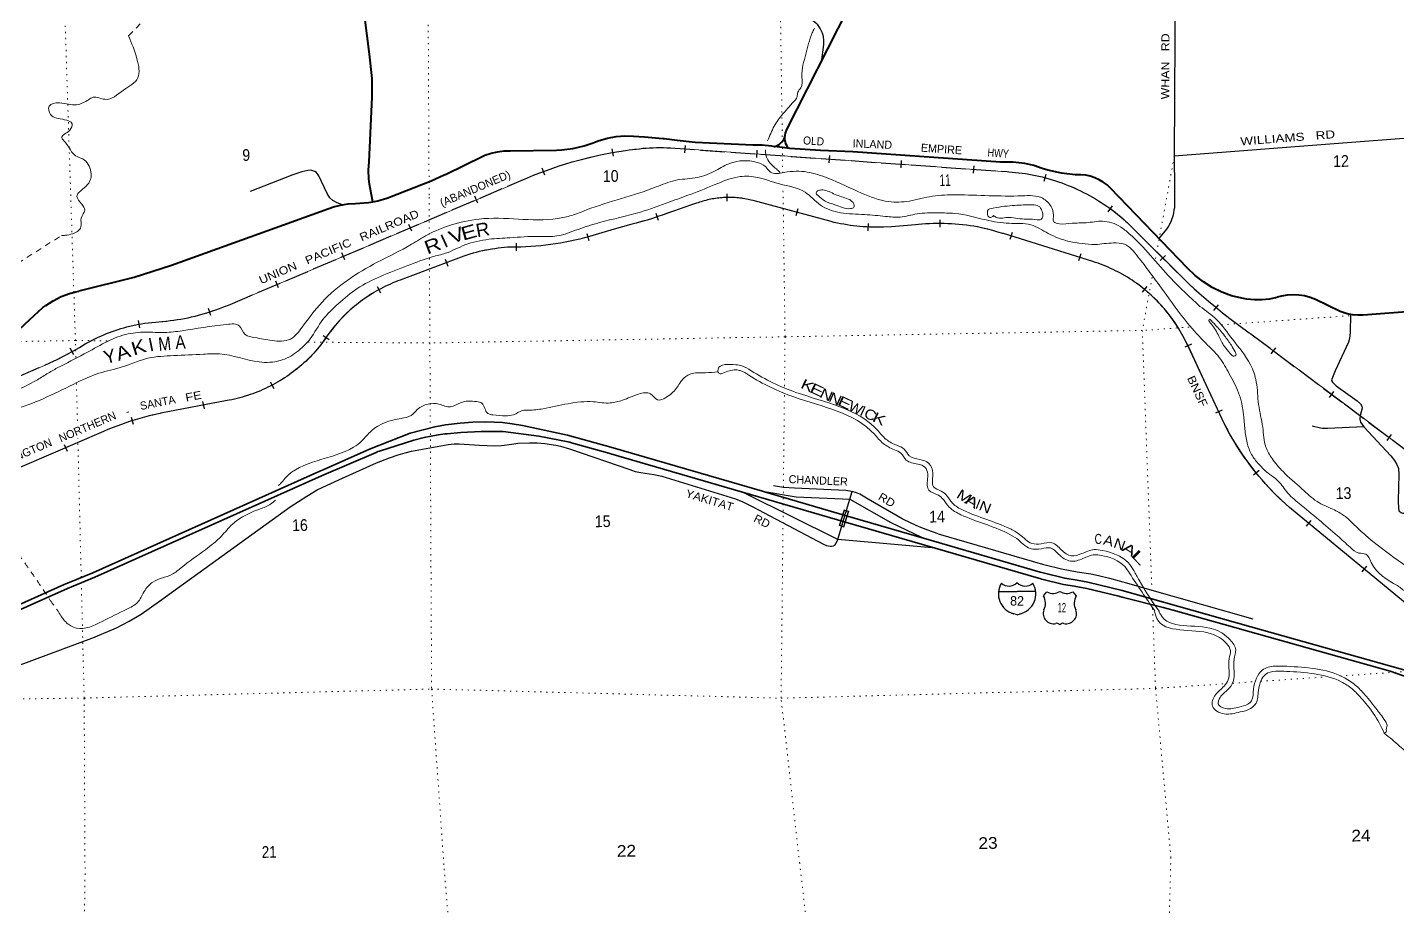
# Model space of a CAD drawing. Header units: feet. Extents: x 245918 to 509309, y -547785 to -360805.
# Drawn here: x 359651 to 380087, y -455477 to -442347 of the extents above; entities that cross this region are included whole.
import ezdxf
from ezdxf.enums import TextEntityAlignment as Align

# ---------------------------------------------------------------- set-up
doc = ezdxf.new("R2010")
doc.units = ezdxf.units.FT
doc.header["$LTSCALE"] = 60
for name, pattern in [('DOTTED', [1.5, 0.3, -1.2]), ('LONG_DASHED', [7.5, 6, -1.5]), ('SHORT_DASHED', [2.7, 1.5, -1.2])]:
    doc.linetypes.add(name, pattern=pattern)
for name, color, linetype, lineweight in [('15', 7, 'Continuous', 25), ('16', 7, 'Continuous', 25), ('18', 7, 'Continuous', 35), ('19', 7, 'Continuous', 25), ('26', 7, 'Continuous', 40), ('27', 7, 'Continuous', 13), ('29', 7, 'Continuous', 25), ('34', 7, 'Continuous', 25), ('39', 7, 'Continuous', 13), ('55', 7, 'Continuous', 13), ('63', 7, 'Continuous', 25), ('7', 7, 'DOTTED', 13)]:
    doc.layers.add(name, color=color, linetype=linetype, lineweight=lineweight)
doc.layers.add('30', color=7, linetype='Continuous')
doc.layers.add('41', color=7, linetype='Continuous')

msp = doc.modelspace()

# ---------------------------------------------------------------- linework, layer by layer
at = {"layer": '15'}
for p, q in [((374135.81, -450763.09), (374412.22, -450763.09)), ((374408.52, -450631.62), (374411.42, -450628.71)), ((374414.59, -450631.09), (374411.16, -450628.71)), ((374412.22, -451108.67), (374348.33, -451090.71)), ((374411.69, -451108.93), (374475.32, -451090.19))]:
    msp.add_line(p, q, dxfattribs=at)
msp.add_lwpolyline([(374687.58, -450763.09), (374411.69, -450763.09), (374412.22, -450763.09)], dxfattribs=at)
for centre, radius, start, end in [((374438.44, -450798.19), 306.13, 148.44438, 254.43381), ((374289.85, -450515.59), 165.66, 227.34157, 315.81179), ((374533.53, -450515.59), 165.66, 224.18856, 312.69402), ((374384.93, -450798.19), 306.13, 283.08086, 31.62486)]:
    msp.add_arc(centre, radius, start, end, dxfattribs=at)
at = {"layer": '16'}
for p, q in [((374806.32, -450825.88), (374857.63, -450767.12)), ((375049.39, -450761.15), (375049.11, -450761.35)), ((375241.48, -450767.03), (375292.87, -450825.88))]:
    msp.add_line(p, q, dxfattribs=at)
for centre, radius, start, end in [((374948.71, -450609.46), 182.07, 239.97227, 303.45418), ((375150.49, -450609.96), 181.52, 236.33975, 300.08743), ((375150.48, -450609.46), 182.07, 236.54582, 236.59441), ((374613.34, -450936.51), 222.05, 332.97043, 29.75871), ((375485.84, -450936.51), 222.05, 150.24129, 207.02957), ((374952.53, -451091.41), 151.42, 159.09177, 283.81923), ((375146.65, -451091.41), 151.42, 256.18077, 20.90823)]:
    msp.add_arc(centre, radius, start, end, dxfattribs=at)
for centre, major_axis, start_param, end_param in [((375007.87, -451290.23), (-19.56, 51.67), 4.95877769, 6.28318531), ((375091.32, -451290.23), (19.56, 51.67), 0, 1.32637542)]:
    msp.add_ellipse(centre, major_axis=major_axis, ratio=0.929097, start_param=start_param, end_param=end_param, dxfattribs=at)
at = {"layer": '18'}
msp.add_line((370643.49, -449275), (370612.74, -449266.04), dxfattribs=at)
for points in [[(359268.82, -451073.33), (360198.26, -450657.65), (360222.99, -450646.59), (360248.26, -450636.23), (360626.22, -450481.3), (364012.45, -448967.66), (364062.45, -448945.32), (364753.18, -448636.57), (365358, -448401.12), (365727.69, -448305.41), (365887.64, -448274.96), (366105.36, -448248.86), (366293.11, -448233.98), (366486.88, -448232.11), (366738.97, -448242.97), (366878.79, -448258.57), (367034.07, -448283.71), (367705.03, -448428.32), (368354.9, -448608.04), (370612.74, -449266.04)], [(359326.13, -451129.76), (360250.09, -450716.51), (360656.27, -450550.02), (364038.55, -449038.15), (364853.43, -448686.52), (364878.34, -448675.77), (364903.43, -448667.75), (365414.68, -448504.32), (365567.91, -448466.44), (365779.11, -448426.57), (365882.7, -448411.52), (365910.47, -448408.29), (366114.95, -448389.69), (366416.75, -448375.15), (366419.1, -448375.04), (366608.48, -448373.3), (366747.04, -448376.84), (367280.15, -448442.99), (367715.73, -448529.96), (367740.86, -448534.97), (367765.73, -448541.93), (368301.73, -448691.78), (368325.3, -448698.37), (368351.73, -448706.07), (370318.6, -449279.28)], [(373192.03, -450116.69), (371853.11, -449726.48), (370318.6, -449279.28)], [(373031.49, -449970.94), (371883.16, -449636.28), (370643.49, -449275)], [(380442.82, -452004), (377896.3, -451287.8), (376595.88, -450921.71), (375980.93, -450748.59), (375469.42, -450622.55), (375306.54, -450594.12), (375122.21, -450564.26), (374802.18, -450485.06), (374755.98, -450473.51), (373051.76, -449976.85), (373031.49, -449970.94)], [(380444.61, -452112.63), (379975.88, -451951.15), (376739.38, -451040.02), (376588.2, -451001.43), (375978.41, -450845.96), (375944.5, -450837.32), (375928.41, -450833.35), (375451.55, -450715.85), (375316.74, -450692.32), (375287.78, -450687.27), (375266.74, -450683.86), (375104.25, -450657.54), (374799.56, -450582.14), (374774.56, -450575.95), (374749.56, -450569.83), (374731.16, -450565.23), (373192.03, -450116.69)]]:
    msp.add_lwpolyline(points, dxfattribs=at)
at = {"layer": '19'}
for points in [[(373192.03, -450116.69), (373143.28, -450112.26), (371739.03, -449984.59), (370368.6, -449304.15), (370318.6, -449279.28)], [(370643.49, -449275), (370641.04, -449274.6), (370612.74, -449268.24), (370612.74, -449266.04)], [(373031.49, -449970.94), (372991.98, -449955.08), (372533.3, -449737.16), (371920.94, -449391.43), (371116.53, -449352.66), (370643.49, -449275)]]:
    msp.add_lwpolyline(points, dxfattribs=at)
at = {"layer": '26'}
for points in [[(370949.38, -443985.53), (370949.31, -443980.44), (370951.88, -443952.26), (370957.39, -443924.5), (370965.76, -443897.48), (370976.92, -443871.48), (371899.39, -442059.7), (371945.05, -441991.32), (371998.93, -441926.33), (372059.3, -441867.33), (372125.5, -441814.97), (372196.82, -441769.81), (372272.47, -441732.35), (372351.62, -441703.01), (372433.4, -441682.1), (372516.92, -441669.86), (372601.26, -441666.41), (376767.95, -441605.47), (380266.45, -441319.6)], [(364802.76, -444946.54), (364798.48, -444924.62), (364752.03, -444686.89), (364743.1, -444604.21), (364740.47, -444477.94), (364748.9, -444353.74), (364792.4, -443386.42), (364790.76, -443110), (364755.16, -442748.44), (364683.42, -442198.6)], [(364802.76, -444946.54), (364877.8, -444933.05), (365014.11, -444893.48), (365052.61, -444879.42), (365672.71, -444635.73), (365868.54, -444548.51), (365897.14, -444534.24), (366443.13, -444266.23), (366475.75, -444252.64), (366566.71, -444222.18), (366660.35, -444201.4), (366755.65, -444190.52), (366851.56, -444189.67), (367544.37, -444177.32), (367620.41, -444173.7), (367788.48, -444152.84), (367953.45, -444114.53), (368088.52, -444067.82), (368113.81, -444059.08), (368138.52, -444049.68), (368179.43, -444034.11), (368304.49, -443997.77), (368432.67, -443974.69), (368562.56, -443965.14), (368692.73, -443969.22), (368857.02, -443981.24), (369127.2, -444003.22), (369147.84, -444006.08), (369342.87, -444029.86), (369611.9, -444058.38), (370471.22, -444098.18), (370609.38, -444098.84), (370746.72, -444113.93), (370789.3, -444121.74), (370797.05, -444123.16)], [(370797.05, -444123.16), (370839.3, -444109.26), (370862.79, -444092.12), (370888.98, -444068.45), (370912.55, -444042.18), (370933.25, -444013.59), (370936.47, -444007.99), (370949.38, -443985.53)], [(370998.84, -444147.17), (370994.73, -444141.2), (370980.26, -444116.89), (370968.4, -444091.21), (370959.29, -444064.42), (370953.03, -444036.82), (370949.69, -444008.73), (370949.38, -443985.53)], [(380353.25, -446577.8), (379575.2, -446637.94), (379494.82, -446639.54), (379414.72, -446632.74), (379335.76, -446617.6), (379258.82, -446594.29), (379231.92, -446584), (378861.37, -446404.68), (378780.95, -446374.48), (378697.81, -446352.85), (378612.86, -446340.03), (378527.05, -446336.16), (378441.29, -446341.29), (378356.54, -446355.35), (378292.49, -446372.19), (378283.58, -446374.67), (378174.05, -446398.61), (378062.61, -446410.97), (377950.5, -446411.62), (377838.93, -446400.54), (377762.14, -446387.51), (377610.4, -446349.32), (377463.48, -446295.49), (377323, -446226.59), (377190.48, -446143.39), (377067.39, -446046.79), (376955.07, -445937.85), (375806.98, -444745.63), (375754.57, -444697.75), (375697.43, -444655.61), (375636.21, -444619.67), (375571.56, -444590.33), (375504.21, -444567.91), (375434.87, -444552.66), (375364.33, -444544.73), (375293.34, -444544.22), (375279.67, -444544.98), (375072.4, -444521.06), (374868.77, -444475.61), (374788.32, -444451.34), (374660.43, -444407.55), (374528.66, -444377.37), (374394.46, -444361.12), (374347.72, -444358.79), (374162.46, -444354.81), (371961.87, -444203.11), (371480.19, -444181.55), (371022.42, -444151.52), (370839.3, -444128.48), (370797.05, -444123.16)], [(359107.45, -447246.75), (359685.82, -446702.74), (359883.49, -446527.57), (359925.17, -446496.16), (360037.4, -446423.78), (360156.58, -446363.51), (360281.41, -446316.04), (360373.58, -446291.65), (360416.89, -446280.19), (360423.58, -446278.6), (361244.39, -446072.5), (361799.24, -445895.96), (364146.69, -445050.71), (364215.84, -445025.97), (364323.12, -444997.82), (364432.76, -444981.04), (364543.55, -444975.82), (364738.11, -444958.17), (364802.76, -444946.54)]]:
    msp.add_lwpolyline(points, dxfattribs=at)
at = {"layer": '29'}
for p, q in [((367737.59, -448634.22), (368636.72, -448942.25)), ((364351.54, -449070.46), (364858.83, -448843.86)), ((376385.97, -450732.76), (377930.17, -451167.48))]:
    msp.add_line(p, q, dxfattribs=at)
for points in [[(376645.79, -430522.7), (376785.57, -435803.44), (376767.95, -441605.47), (376756.07, -444272.42), (376760.06, -444743.32)], [(371281.84, -442173.19), (371408.06, -442278.42), (371429.56, -442300.44), (371445.95, -442321.95), (371473.59, -442368.56), (371504.31, -442426.44), (371518.64, -442479.2), (371526.83, -442546.29), (371524.78, -442600.08), (371487.92, -442870.52)], [(376756.9, -444264.96), (379272.19, -444069.21), (380310.5, -443988.41)], [(364348.43, -444995.29), (364271.91, -444964.11), (364208.43, -444928.26), (364161.33, -444888.31), (364122.42, -444825.82), (363999.55, -444559.48), (363962.69, -444513.38), (363936.07, -444494.94), (363893.06, -444481.63), (363870.54, -444478.55), (363833.67, -444482.65), (363745.62, -444502.11), (363610.46, -444547.19), (362971.54, -444793.04)], [(376760.06, -444743.32), (376761.81, -444949.56), (376759.62, -445045.02)], [(376526.63, -445499.55), (376643.31, -445357.74), (376674.03, -445310.62), (376714.99, -445226.62), (376743.66, -445144.67), (376759.62, -445045.02)], [(379383.46, -446631.89), (379381.25, -446896.38), (379371.02, -446989.6), (379352.58, -447043.89), (379155.99, -447470.04), (379106.85, -447592.97), (379102.75, -447612.43), (379117.09, -447639.06), (379172.38, -447691.31), (379483.64, -447916.68), (379532.79, -447963.8), (379553.27, -447998.63), (379557.37, -448027.31), (379528.7, -448137.95), (379524.6, -448193.26), (379532.79, -448236.29), (379583.52, -448303.54)], [(379583.52, -448303.54), (379039.27, -448328.48), (378965.55, -448328.48), (378934.83, -448324.38), (378811.96, -448297.75)], [(379583.52, -448303.54), (379987.41, -448739.26), (380043.21, -448808.15), (380077.51, -448866.29), (380098.51, -448926.98), (380106.18, -449009.7), (380093.9, -449411.26), (380097.99, -449521.9), (380103.62, -449548.79), (380111.81, -449563.13), (380123.08, -449574.4), (380138.95, -449583.36), (380160.96, -449590.79), (380207.04, -449593.86), (380241.34, -449591.56), (380311.48, -449575.42), (380331.44, -449575.17), (380351.92, -449583.36), (380403.31, -449610.77)], [(364858.83, -448843.86), (365052.13, -448767.69), (365179.1, -448723.64), (365283.54, -448691.89), (365379.79, -448670.37), (365928.6, -448567.93), (366016.65, -448559.74), (366088.33, -448559.74), (366395.51, -448580.22), (366624.86, -448588.42), (366723.16, -448585.35), (366874.7, -448563.83), (366964.8, -448550.52), (367140.91, -448543.35), (367255.59, -448546.42), (367366.17, -448555.64), (367532.05, -448577.15), (367603.72, -448592.52), (367737.59, -448634.22)], [(368636.72, -448942.25), (368713.64, -448969.49), (368798.63, -448988.45), (368995.22, -449017.13), (369115.01, -449039.15), (369245.05, -449078.59), (370211.62, -449381.81), (370319.13, -449424.32), (370461.46, -449492.45), (371526.32, -450057.91), (371568.31, -450073.8), (371594.93, -450081.99), (371621.55, -450086.09), (371645.1, -450086.6), (371672.75, -450081.99), (371694.24, -450070.21), (371707.56, -450051.26), (371739.03, -449984.59)], [(360662.21, -451438.21), (360981.06, -451306.14), (361169.46, -451205.75), (361349.67, -451101.26), (361619.98, -450906.62), (363569.51, -449501.16), (363819.34, -449337.25), (363974.98, -449247.11), (364122.42, -449173.35), (364351.54, -449070.46)], [(370776.43, -449180.16), (370930.41, -449206.65), (371092.19, -449216.89), (371856.02, -449251.72), (371919.51, -449259.92), (371953.36, -449270.44)], [(371739.03, -449984.59), (371867.34, -449550.58), (371953.36, -449270.44)], [(373234.46, -449899.89), (373080.62, -449848.94), (372949.56, -449797.72), (372830.79, -449744.45), (372697.68, -449676.84), (372191.87, -449383.87), (372066.95, -449308.06), (372017.8, -449287.57), (371953.36, -449270.44)], [(373234.46, -449899.89), (374788.64, -450352.83), (374832.5, -450363.79)], [(374832.5, -450363.79), (375075.19, -450424.64), (375306.6, -450469.72), (375511.38, -450500.45), (375628.11, -450522.98), (375791.93, -450563.96), (376080.67, -450641.81), (376385.97, -450732.76)], [(356638.08, -452950.33), (356910.27, -452832.83), (360652.48, -451442.24), (360662.21, -451438.21)]]:
    msp.add_lwpolyline(points, dxfattribs=at)
at = {"layer": '34', "lineweight": 13}
for p, q in [((369243.11, -444145.49), (374264.12, -444499.92)), ((370473.41, -444929.55), (371638.14, -445242.69)), ((374207.22, -445422.56), (375542.16, -445837.62)), ((365276.41, -446092.94), (366160.89, -445756)), ((379293.52, -447964.1), (380389.46, -448785.36)), ((359209.5, -449048.32), (360784.17, -448375.07)), ((378474.38, -449507.25), (380424.56, -451117.05))]:
    msp.add_line(p, q, dxfattribs=at)
at = {"layer": '34'}
for p, q in [((370080.46, -444829.59), (370083.54, -444940.16)), ((371141.45, -445051.05), (371112.73, -445157.87)), ((369022.65, -445119.08), (369057.71, -445223.98)), ((372190.35, -445269.89), (372184.86, -445380.36)), ((373257.45, -445215.73), (373258.13, -445326.34)), ((367996.64, -445419.56), (368026.05, -445526.18)), ((374338.11, -445407.23), (374305.27, -445512.85)), ((366938.43, -445567.35), (366939.27, -445677.96)), ((365880.54, -445805.55), (365919.91, -445908.91)), ((375362.75, -445723.08), (375329.91, -445828.7)), ((364865.96, -446209.83), (364918.37, -446307.23)), ((376345.48, -446212.69), (376275.87, -446298.65)), ((364061, -446942.18), (364152.35, -447004.56)), ((377014.46, -447071.27), (376914.16, -447117.9)), ((363273.11, -447633.54), (363324.11, -447731.69)), ((362264.46, -447929.03), (362285.19, -448037.68)), ((377469.82, -448056.96), (377369.52, -448103.59)), ((361197.43, -448159.46), (361230.9, -448264.89)), ((360200.23, -448566.55), (360243.72, -448668.25)), ((378021.94, -448956.24), (377936.38, -449026.35)), ((378793.52, -449701.32), (378723.11, -449786.62)), ((379622.07, -450381.87), (379551.66, -450467.17))]:
    msp.add_line(p, q, dxfattribs=at)
at = {"layer": '34', "lineweight": 13}
for points in [[(362564.86, -446522.12), (362676.09, -446480.66), (367108.24, -444593.47)], [(369200.14, -445115.09), (369541.05, -444997.83), (369630.45, -444969.01)], [(368031.93, -445465.32), (368402.16, -445355.74), (368648.8, -445286.82)], [(372417.83, -445324.38), (372536.8, -445322.26), (372897.25, -445291.72), (372939.19, -445287.6)], [(376028.97, -445236.46), (376053.22, -445257.59), (376927.02, -446128.55)], [(377583.09, -446688.06), (377894.97, -446918.87), (379292.58, -447963.4)], [(361400.02, -446760.16), (361563.63, -446743.64), (361656.86, -446734.39)], [(376884.23, -446947.05), (376961.4, -447090.24), (377506.88, -448263.58)], [(359006.37, -447782.3), (359084.19, -447742.38), (359984.34, -447353.93)], [(361630.07, -448105.21), (361639.36, -448102.79), (362631.25, -447913.5)]]:
    msp.add_lwpolyline(points, dxfattribs=at)
at = {"layer": '34'}
for points in [[(372309.96, -445327.4), (372261.64, -445327.01), (372212.97, -445325.68), (372164.58, -445323.27), (372116.33, -445320.33), (372067.74, -445316.44), (372019.62, -445311.81), (371971.43, -445306.31), (371923.25, -445299.65), (371875.47, -445292.52), (371827.62, -445284.53), (371779.78, -445275.37), (371732.34, -445265.76), (371685.11, -445255.34), (371637.86, -445243.76), (370473.11, -444930.61), (370470.56, -444929.87), (370446.94, -444923.97), (370423.1, -444918.31), (370399.28, -444913.09), (370375.34, -444908.36), (370351.41, -444904.07), (370327.31, -444900.13), (370303.19, -444896.51), (370278.99, -444893.52), (370254.75, -444890.83), (370230.4, -444888.63), (370206.02, -444886.74), (370181.7, -444885.42), (370157.34, -444884.42), (370133, -444883.86), (370108.54, -444883.79), (370084.23, -444884.11), (370059.75, -444884.79), (370035.47, -444885.99), (370011.01, -444887.56), (369986.76, -444889.65), (369962.45, -444892.05), (369938.31, -444894.85), (369914.04, -444898.12), (369889.97, -444901.93), (369866, -444906.01), (369841.91, -444910.56), (369818.09, -444915.47), (369794.29, -444920.82), (369770.55, -444926.74), (369747.03, -444932.88), (369723.53, -444939.45), (369700.1, -444946.6), (369676.89, -444953.96), (369653.83, -444961.71), (369630.8, -444970.06), (369541.39, -444998.88), (369200.5, -445116.13), (369133.41, -445140.82), (369054.14, -445168.88), (368974.05, -445195.64), (368893.03, -445220.64), (368812.26, -445244.58), (368731.12, -445267.12), (368649.08, -445287.89), (368402.46, -445356.8), (368032.23, -445466.38), (367960.91, -445486.06), (367889.53, -445503.98), (367817.82, -445520.69), (367745.47, -445536.7), (367673.07, -445550.97), (367600.72, -445563.9), (367527.75, -445576.13), (367454.72, -445586.62), (367381.75, -445595.77), (367308.03, -445603.82), (367234.79, -445610.42), (367161.32, -445616.2), (367087.38, -445620.36), (367013.91, -445623.06), (366940.1, -445624.55), (366866.47, -445625.12), (366842.49, -445624.83), (366812.6, -445626.91), (366765.35, -445630.76), (366717.86, -445635.56), (366670.7, -445641.4), (366623.71, -445647.74), (366576.46, -445655.05), (366529.73, -445663.04), (366483, -445671.89), (366436.35, -445681.86), (366390.13, -445692.27), (366343.91, -445703.53), (366297.77, -445715.92), (366252.05, -445728.74), (366206.6, -445742.34), (366161.25, -445757.04), (365276.78, -446093.98), (365250.76, -446102.7), (365213.13, -446115.77), (365175.97, -446129.74), (365138.73, -446144.23), (365101.93, -446159.29)], [(380428.39, -451120.76), (378473.66, -449508.09), (378419.34, -449460.06), (378366.42, -449411.07), (378314.33, -449361.13), (378262.48, -449310.31), (378212.01, -449258.51), (378162.69, -449206.04), (378113.6, -449152.69), (378065.9, -449098.34), (378019.34, -449043.35), (377973.28, -448987.14), (377928.67, -448930.54), (377884.6, -448873.32), (377841.62, -448814.85), (377800.08, -448755.99), (377759.36, -448696.19), (377719.5, -448636.04), (377680.73, -448574.65), (377643.13, -448513.18), (377606.61, -448450.45), (377571.27, -448387.66), (377536.74, -448323.92), (377505.89, -448264.07), (376960.41, -447090.74), (376883.26, -446947.58), (376863.73, -446911.95), (376843.49, -446876.97), (376822.64, -446842.33), (376801.27, -446807.69), (376779.19, -446773.71), (376756.61, -446740.26), (376733.51, -446706.82), (376709.71, -446674.04), (376685.4, -446641.78), (376660.37, -446609.66), (376634.95, -446578.27), (376609.13, -446547.11), (376582.48, -446516.39), (376555.44, -446486.41), (376527.79, -446456.75), (376499.84, -446427.52), (376471.07, -446398.74), (376442.13, -446370.59), (376412.35, -446342.88), (376382.39, -446315.79), (376351.83, -446289.04), (376320.87, -446263.02), (376289.4, -446237.54), (376257.64, -446212.5), (376225.17, -446188.09), (376192.4, -446164.11), (376159.25, -446140.87), (376125.8, -446118.05), (376091.74, -446096.08), (376057.39, -446074.54), (376022.85, -446053.63), (375987.81, -446033.25), (375952.39, -446013.62), (375916.45, -445994.52), (375880.53, -445975.94), (375844.02, -445958.21), (375807.33, -445941.1), (375770.32, -445924.42), (375733.25, -445908.58), (375695.47, -445893.38), (375657.71, -445878.71), (375619.66, -445864.97), (375581.51, -445851.55), (375542.78, -445838.97), (375541.83, -445838.68), (374206.89, -445423.62), (374200.49, -445421.62), (374125.58, -445399.29), (374049.85, -445378.64), (373974.38, -445358.95), (373898.63, -445340.58), (373822.06, -445323.86), (373818.79, -445323.15), (373764.29, -445313.89), (373709.85, -445305.62), (373654.94, -445297.91), (373600.04, -445291.49), (373545.21, -445286.07), (373489.82, -445281.49), (373434.83, -445277.99), (373379.68, -445275.11), (373324.22, -445273.45), (373269.14, -445272.88), (373213.82, -445273.21), (373158.66, -445274.25), (373103.18, -445276.51), (373048.17, -445279.54), (372992.84, -445283.8), (372939.29, -445288.7), (372897.35, -445292.82), (372536.85, -445323.36), (372417.86, -445325.48), (372406.88, -445325.94), (372358.48, -445326.97), (372309.96, -445327.4)], [(365101.93, -446159.29), (365065.42, -446175.11), (365029.34, -446191.51), (364993.37, -446208.56), (364957.64, -446226.04), (364922.4, -446244.43), (364887.39, -446263.26), (364852.68, -446282.86), (364818.22, -446302.91), (364784.37, -446323.67), (364750.75, -446344.88), (364717.57, -446366.67), (364684.68, -446389.23), (364652.36, -446412.18), (364620.13, -446435.77), (364588.67, -446459.87), (364557.31, -446484.62), (364526.69, -446509.89), (364496.31, -446535.61), (364466.5, -446561.72), (364436.97, -446588.59), (364408.21, -446616), (364379.8, -446643.67), (364351.69, -446672.1), (364324.29, -446700.74), (364297.3, -446729.95), (364270.92, -446759.89), (364245.05, -446789.9), (364219.62, -446820.48), (364194.79, -446851.77), (364170.47, -446883.15), (364146.7, -446914.92), (364123.58, -446947.37), (364123.55, -446947.41), (364100.34, -446981.39), (364076.81, -447014.7), (364052.59, -447047.69), (364027.54, -447080.2), (364002.32, -447112.21), (363976.43, -447143.91), (363949.71, -447175.13), (363922.8, -447205.85), (363895.38, -447236.08), (363867.13, -447265.83), (363865.09, -447268), (363835.95, -447296.55), (363806.45, -447324.45), (363776.44, -447352.22), (363745.88, -447379.21), (363714.93, -447405.55), (363683.32, -447431.61), (363651.47, -447456.85), (363619.28, -447481.79), (363586.37, -447506.13), (363553.24, -447529.65), (363519.59, -447552.7), (363485.75, -447575.28), (363451.18, -447597.24), (363416.58, -447618.54), (363381.26, -447639.23), (363345.91, -447659.26), (363310.03, -447678.83), (363273.92, -447697.59), (363237.44, -447715.71), (363200.76, -447733.35), (363163.52, -447750.2), (363126.09, -447766.57), (363088.43, -447782.12), (363050.58, -447797.2), (363012.32, -447811.31), (362973.86, -447824.92), (362935.37, -447837.89), (362896.49, -447850.23), (362857.39, -447861.74), (362817.92, -447872.62), (362778.57, -447883), (362738.83, -447892.41), (362699.03, -447901.16), (362659.05, -447909.42), (362631.45, -447914.59), (361639.6, -448103.87), (361630.31, -448106.29), (361608.87, -448110.52), (361538.38, -448126.28), (361468.23, -448142.78), (361397.83, -448160.77), (361328.29, -448179.72), (361258.9, -448199.98), (361189.78, -448221.92), (361121.38, -448244.45), (361053.11, -448268.28), (360985.13, -448293.8), (360917.85, -448319.91), (360851.08, -448347.15), (360784.6, -448376.09), (359209.9, -449049.35)]]:
    msp.add_lwpolyline(points, dxfattribs=at)
at = {"layer": '34', "lineweight": 13}
for centre, radius, start, end in [((369394.68, -449951.67), 5825.65, 97.56709, 113.10882), ((369082.74, -447063.4), 2922.32, 86.85418, 98.9617), ((374090.66, -447398.23), 2903.5, 48.11968, 86.575), ((370114.3, -446281.63), 1398.96, 75.12579, 110.23447), ((367488.86, -440591.93), 4836.06, 283.8778, 290.72347), ((372314.55, -442548.46), 2777.84, 255.90677, 272.13084), ((373255.84, -448440.41), 3168.68, 79.70202, 95.73528), ((366884.96, -441397.59), 4226.34, 269.42389, 285.74684), ((372891.93, -449704.18), 4479.09, 72.92338, 78.01163), ((367016.93, -448344.69), 2726.56, 93.66878, 108.2982), ((374841.2, -448052.03), 2322.71, 28.40689, 72.43503), ((365986.99, -448259.56), 2280.18, 108.1578, 144.84797), ((382332.91, -440454.17), 7837.22, 226.38809, 232.69496), ((361412.63, -443641.52), 3102.5, 274.51505, 291.80126), ((361802, -449331.52), 2602.59, 98.88506, 122.71782), ((362176.17, -445641.72), 2343.49, 316.15533, 326.15989), ((356910.47, -440893.46), 7154.46, 295.44496, 299.14907), ((362213, -445616.36), 2334.9, 280.31903, 315.08038), ((362459.29, -452165.16), 4143.77, 101.54348, 113.84409), ((381199.8, -446388.87), 4141.52, 206.91456, 228.84696)]:
    msp.add_arc(centre, radius, start, end, dxfattribs=at)
at = {"layer": '39', "linetype": 'SHORT_DASHED'}
for p, q in [((361160.5, -442474.66), (361565.45, -442053.06)), ((359095.43, -446125.52), (360159.81, -445452.39))]:
    msp.add_line(p, q, dxfattribs=at)
at = {"layer": '39'}
for points in [[(371388.72, -442357.67), (371355.09, -442430.14), (371262.01, -442743.9), (371201.64, -443083.01), (371187.41, -443248.17), (371140.75, -443313.59), (371130.26, -443380.17), (371066.06, -443468.12), (371015.2, -443525.61), (370917.45, -443638.47), (370789.19, -443820.4), (370691.77, -444039.33)], [(361160.5, -442474.66), (361284.85, -442815.43), (361297.5, -443100.55), (361084.93, -443282.47), (360805.08, -443419.75), (360629.74, -443389.73), (360564.32, -443425.45), (360385.39, -443500.04), (360127.83, -443473.98), (359974.38, -443521.83), (359997.33, -443645.91), (360203.89, -443723.43), (360317.74, -443785.05), (360281.81, -443880.37), (360163.96, -443991.71), (360219.85, -444064.75), (360368.98, -444262.22), (360476.48, -444309.92), (360599.33, -444499.97), (360549.55, -444690.09), (360389.14, -444870.77), (360457.92, -444979.7), (360506.26, -445073.02), (360452.79, -445190.87), (360449.85, -445323.6), (360327.75, -445424.98), (360217.87, -445447.68), (360159.81, -445452.39)], [(370658.66, -444172.27), (370662.29, -444233.45), (370758.55, -444402.02), (370822.1, -444458.8), (370875.47, -444509.8)], [(348743.69, -452585.24), (348913.54, -452650.18), (349008.25, -452676.63), (349304.18, -452741.69), (349590.4, -452825.02), (349905.23, -452823.43), (350266.98, -452752.67), (350523.58, -452631.54), (350752.69, -452428.51), (351086.92, -452273.85), (351418.4, -452191.57), (351915.38, -452170.66), (352166.05, -452170.21), (352496.48, -452258.78), (352905.48, -452368.05), (353526.19, -452658.43), (353850.35, -452847.58), (354187.38, -452970.19), (354490.43, -452982.88), (354883.08, -452843.25), (355104.46, -452772.99), (355283.57, -452693.43), (355744.54, -452446.07), (356062.92, -452187.19), (356517.23, -451787.22), (356724.7, -451608.69), (356967.91, -451409.43), (357102.27, -451177.94), (357213.01, -450856.44), (357595.75, -449684.05), (357710.81, -449380.56), (357778.65, -449244.71), (357874.2, -449088.27), (357902.18, -448967.19), (357950.42, -448857.81), (358253.48, -448524.85), (358465.03, -448350.26), (358697.69, -448121.04), (358915.64, -447968.45), (359154.69, -447875.77), (359779.88, -447615.44), (359940.59, -447516.11), (360097.47, -447426.9), (360498.96, -447218.79), (360810.86, -447048.45), (361115.61, -446928.47), (361413.81, -446893.01), (361697.13, -446899.08), (361959.25, -446871.97), (362623.08, -446777.01), (362814.02, -446801.74), (362896.38, -446924.87), (363043.64, -446974.5), (363301.09, -447018.14), (363573.43, -446995.2), (363748.86, -446819.25), (364045.21, -446446.21), (364430.54, -446115.8), (364869.14, -445850.76), (365379.17, -445582.85), (365620.06, -445439.48), (365960.55, -445298.77), (366386.96, -445205.5), (367559.14, -445197.94), (367768.91, -445152), (367992.09, -445069.65), (369028.99, -444727.62), (369310.06, -444630.17), (369608.19, -444590.7), (369891.34, -444497.23), (370111.92, -444380.76), (370275.66, -444339.66), (370516.58, -444355.47), (370662.22, -444427.23), (370731.74, -444504.36), (370936.41, -444510.76), (371283.24, -444504.58), (371589.65, -444595.58), (372090.86, -444817.76), (372494.16, -444945.21), (372804.87, -444937.67), (373150.55, -444865.19), (373505.16, -444844.81), (374488.08, -444859.45), (374793.55, -444896.2), (374918, -445018.58), (374954.32, -445146.55), (374960.03, -445244.92), (375042.82, -445277.61), (375231.17, -445268.22), (375441.61, -445260.45), (375687.89, -445237.98), (375824.67, -445261.66), (375952.05, -445321.69), (376084.18, -445423.84), (376703.36, -446088.03), (377137.81, -446508.33)], [(348747.09, -452808.75), (349018.83, -452939.7), (349367.97, -453066.11), (349768.32, -453139.36), (350048.51, -453106.24), (350257.13, -452994), (350354.15, -452921.94), (350476.55, -452925.78), (350654.24, -452880.42), (351061.42, -452768.66), (351629.79, -452585.71), (352017.71, -452520.52), (352232.27, -452518.7), (352546.17, -452579.43), (352777.87, -452641.62), (353053.04, -452781.4), (353479.65, -452980.79), (353654.43, -453114.33), (353803.98, -453179.99), (354111.48, -453218.72), (354370.56, -453240.23), (354541.07, -453243.22), (354725.3, -453227.88), (354876.35, -453148.83), (355102.39, -453000.11), (355594.4, -452808.47), (355857.7, -452610.85), (356100.02, -452475.91), (356342.59, -452355.03), (356538.13, -452182.74), (356686.54, -452067.56), (356871.42, -451973.83), (357016.99, -451810.47), (357219.16, -451557.68), (357348.62, -451390.59), (357384.38, -451255.3), (357353.14, -451072.99), (357422.42, -450904.96), (357513.7, -450617.97), (357636.91, -450322.37), (357850.33, -449908.61), (357914.22, -449776.85), (358059.84, -449500.95), (358209.25, -449096.36), (358388.29, -448781.69), (358599.96, -448498.58), (358797.23, -448310.18), (358955.74, -448198.84), (359156.97, -448122.91), (359484.37, -448036.69), (360390.04, -447644.76), (360718.53, -447506.27), (361063.83, -447411.69), (361448.64, -447282.25), (361833, -447243.25), (362277.83, -447221.26), (362516.4, -447217.01), (363106.08, -447337.12), (363420.6, -447317.45), (363665.1, -447192.52), (363868.18, -446991.96), (364057.73, -446705.23), (364286.28, -446470.05), (364569.13, -446243.96), (364916.91, -446060.91), (365325.21, -445898.9), (365689.97, -445769.81), (365887.57, -445716.05), (366176.21, -445592.34), (366533.72, -445507.6), (366848.16, -445483.91), (367272.97, -445464.28), (367549.6, -445457.34), (367864.76, -445359.29), (368181.89, -445259.19), (368792.82, -445101.6), (369231.37, -444949.09), (369540.27, -444837.08), (369946.57, -444675.1), (370279.7, -444572.7), (370544.65, -444586.07), (370867.16, -444680.8), (371250.38, -444806.61), (371478.3, -444997.48), (371777.07, -445110.72), (372138.54, -445138.44), (372449.88, -445167.06), (372668.61, -445175.22), (372920.49, -445128.53), (373235.1, -445114.89), (373483.91, -445122.51), (373948.84, -445218.72), (374294.64, -445268.83), (374615.9, -445291.24), (374876.86, -445421.23), (375189.73, -445538.25), (375575.64, -445587.64)], [(371434.48, -444783.23), (371492.44, -444772.15), (371673.89, -444827.2), (371865.64, -444898.14), (371964.99, -444960.67), (371978.2, -445028.76), (371928.43, -445049.75), (371694.79, -444991.61), (371547.46, -444937.97), (371443.75, -444855.41), (371417.13, -444823.73), (371434.48, -444783.23)], [(374060.31, -445154.31), (374038.6, -445174.79), (373994.53, -445177.59), (373969.53, -445123.77), (373972.81, -445081.51), (374056.35, -445041.84), (374378.53, -445001.94), (374641.09, -444993.24), (374733.66, -445011.69), (374783.03, -445083.15), (374794.56, -445169.36), (374769.23, -445212.01), (374709.12, -445215.1), (374454.19, -445201.55), (374325.5, -445181.74), (374217.31, -445187.69), (374129.1, -445189.26), (374106.9, -445181.61), (374060.31, -445154.31)], [(375575.64, -445587.64), (375849.95, -445562.65), (376012.72, -445581.86), (376214.48, -445767.17), (376393.01, -446001.12), (376590.22, -446270.91), (376955.65, -446758.76), (377227.59, -447059.37), (377427.8, -447270.83), (377576.4, -447513.36), (377715.67, -447796.24), (377789.62, -448128.51), (377809.36, -448341.18), (377842.99, -448545.56), (377910.17, -448719.2), (378010.82, -448856.07), (378182.04, -449015.79), (378287.69, -449094.3), (378431.13, -449270.59), (378618.75, -449450.12), (379192.65, -449932.25), (379378.09, -450101.77), (379509.93, -450187.85), (379612.53, -450206.11), (379692.84, -450327.27), (380085.33, -450674.37)], [(377137.81, -446508.33), (377389.93, -446706.81), (377623.61, -446998.06), (377892.93, -447379.1), (377979.59, -447634.79), (378013.48, -447969.79), (378075.58, -448312.32), (378122.84, -448608.9), (378213.98, -448776.08), (378377.85, -448974.12), (378659.02, -449228.35), (378884.93, -449419.26), (379121.59, -449535.62), (379291.7, -449631.06), (379426.18, -449753.25), (380418.27, -450524.41)], [(377284.21, -446698.69), (377369.98, -446787.6), (377505.08, -446945.96), (377607.84, -447088.82), (377663.67, -447186.29), (377674.54, -447234.33), (377650.76, -447250.83), (377589.88, -447209.72), (377503.83, -447104.74), (377420.99, -446953.49), (377371.23, -446859.92), (377311.59, -446774.57), (377276.74, -446730.98), (377270.45, -446715.02), (377284.21, -446698.69)], [(363394.34, -449182.16), (363428.34, -449150.07), (363491.24, -449076.6), (364515.91, -448608.19), (364634.7, -448519.66), (364782.41, -448364.3), (365226.42, -448179.55), (365374.08, -448136.72), (365466.77, -448046.65), (365627.84, -447967.41), (365788.26, -447966.57), (365963.44, -448007.66), (366110.79, -447946.75), (366351.12, -447928.4), (366429.73, -447951.12), (366473.26, -448032.73), (366516.62, -448104.31), (366591.21, -448127.09), (366783.95, -448139.74), (366902.03, -448125.57), (367031.3, -448062.98), (367121.44, -448057.36), (367341.66, -448035.35), (368091.9, -447931.55), (368344.89, -447949.14), (368524.66, -447907.76), (368767.75, -447817.01), (368946.18, -447813.84), (369050, -447902.42), (369173.74, -447868.06), (369327.81, -447732.68), (369445.42, -447575.85), (369566.59, -447509.38), (369762.93, -447497.84), (369949.2, -447484.47)], [(369949.2, -447484.47), (369952.51, -447444.22), (370216.1, -447379.24), (370308.64, -447395.68), (370444.25, -447467.62), (371113.67, -447791.29), (372328.72, -448354.43), (372459.46, -448492.78), (372619.41, -448580.36), (372728.72, -448638.7), (372804.64, -448737.83), (372959.99, -448791.33), (373095.39, -448851.21), (373156.08, -448996.83), (373149.8, -449097.42), (373165.65, -449201.64), (373281.04, -449263.89), (373366.57, -449338.73), (373450.65, -449445.75), (373608.87, -449549.44), (374303.52, -449824.44), (374447.39, -449910.3), (374634.24, -450045.63), (374772.68, -450049.19), (374930.85, -450034.31), (375071.07, -450140.33), (375223.03, -450230.07), (375374.88, -450197.22), (375558.34, -450137.68), (375684.89, -450149.49), (376067.08, -450331.59), (376153.37, -450450.62), (376232.83, -450594.33), (376528.51, -451057.37)], [(370023.45, -447503.98), (369996.64, -447514.4), (369973.61, -447508.64), (369958.26, -447495.21), (369949.2, -447484.47)], [(370023.45, -447503.98), (370218.62, -447455.86), (370283.91, -447467.46), (370410.34, -447534.53), (371081.58, -447859.08), (372284.11, -448416.42), (372413.07, -448552.89), (372583.74, -448646.34), (372679.06, -448697.21), (372758.84, -448801.38), (372932.56, -448861.21), (373037.68, -448907.69), (373080.14, -449009.57), (373074.45, -449100.76), (373097.13, -449249.89), (373238, -449325.89), (373311.92, -449390.57), (373399.26, -449501.75), (373574.15, -449616.36), (374270.28, -449891.95), (374406.09, -449973), (374609.07, -450120.01), (374775.24, -450124.28), (374908.86, -450111.71), (375029.25, -450202.73), (375210.18, -450309.58), (375394.43, -450269.72), (375566.78, -450213.79), (375664.66, -450222.93), (376017.57, -450391.08), (376089.15, -450489.82), (376464.2, -451052.11)], [(360115.48, -451065.56), (360222.63, -451215.74), (360384.72, -451309.33), (360766.11, -451208.18), (361132.07, -451026.93), (361292.8, -450925.64), (361392.3, -450763.14), (361524.23, -450620.16), (361653.6, -450561.62), (361811.09, -450504.6), (361947.79, -450405.74), (362306.25, -450138.22), (362541.52, -449939.17), (362708.89, -449757.39), (362880.83, -449636.54), (363121.21, -449529.71), (363278.49, -449458.49), (363351.54, -449397.76)], [(380085.33, -450674.37), (380150.29, -450722.49), (380215.25, -450777.82), (380277.8, -450852.41), (380347.58, -450939.02), (380376.45, -450972.7), (380426.65, -451013.74)], [(376460.16, -451045.61), (376496.43, -451165.02), (377308, -451390.83), (377535.41, -451537.78), (377594.24, -451643.62), (377573.97, -451762.78), (377573.05, -451944.8), (377561.6, -452079.71), (377498.15, -452175.45), (377371.14, -452302.9), (377325.2, -452471.58), (377501.07, -452586.8), (377737.58, -452559.07), (377892.66, -452508.95), (377975.87, -452428.98), (378010.72, -452237.08), (378051.62, -452089.33), (378115.63, -451998.58), (378269.36, -451950.18), (378429.27, -451952.74), (379245.36, -452108.66), (379408.88, -452215.54), (379543.49, -452351.35), (379723.77, -452574.57), (379889.1, -452875.82)], [(376528.51, -451057.37), (376548.4, -451101.63), (377339.11, -451321.64), (377591.86, -451484.96), (377672.6, -451630.22), (377648.94, -451769.3), (377648.03, -451948.17), (377634.71, -452105.16), (377556.54, -452223.11), (377438.28, -452341.77), (377411.88, -452438.71), (377519.39, -452509.14), (377721.53, -452485.44), (377853.15, -452442.9), (377906.41, -452391.71), (377937.53, -452220.34), (377982.82, -452056.76), (378068.94, -451934.65), (378258.42, -451875), (378436.96, -451877.85), (379273.99, -452037.77), (379456.56, -452157.1), (379599.44, -452301.26), (379781.84, -452527.1), (379914.04, -452716.56), (379930.37, -452765.61), (379917.32, -452822.11), (379917.91, -452856.26), (379889.1, -452875.82)], [(379889.1, -452875.82), (380117.41, -453066.83), (380296.87, -453238.46)]]:
    msp.add_spline(points, degree=3, dxfattribs=at)
at = {"layer": '39', "linetype": 'SHORT_DASHED'}
for points in [[(358748.97, -449378.13), (359025.07, -449589.12), (359231.7, -449822.59), (359992.99, -450893.78)], [(359992.99, -450893.78), (360008.83, -450916.08), (360115.48, -451065.56)]]:
    msp.add_spline(points, degree=3, dxfattribs=at)
at = {"layer": '55'}
for p, q in [((371903.33, -449563.8), (371827.81, -449802.12)), ((371827.81, -449802.12), (371756.32, -449779.46))]:
    msp.add_line(p, q, dxfattribs=at)
msp.add_lwpolyline([(371756.32, -449779.46), (371831.84, -449541.14), (371903.33, -449563.8)], dxfattribs=at)
msp.add_lwpolyline([(371893.28, -449569), (371837.04, -449551.18), (371766.36, -449774.25), (371822.6, -449792.07)], close=True, dxfattribs=at)
at = {"layer": '63'}
for p, q in [((368390.63, -444267.38), (368372.43, -444158.28)), ((369458.26, -444216.93), (369466.05, -444106.59)), ((370528, -444289.82), (370535.78, -444179.49)), ((371610.91, -444368.88), (371618.7, -444258.55)), ((367368.76, -444549.84), (367330.07, -444446.22)), ((372680.64, -444441.78), (372688.43, -444331.44)), ((373763.55, -444520.83), (373771.34, -444410.5)), ((374816.86, -444642.34), (374844.71, -444535.29)), ((366368.89, -444966.43), (366325.55, -444864.66)), ((375771.61, -445100.13), (375837.04, -445010.95)), ((365383.4, -445388.88), (365340.07, -445287.11)), ((364383.38, -445811.85), (364340.05, -445710.08)), ((376547.67, -445825.97), (376625.75, -445747.63)), ((363397.9, -446234.3), (363354.57, -446132.53)), ((377344.29, -446571.23), (377413.83, -446485.21)), ((361327.01, -446829.74), (361306.8, -446720.99)), ((362387.76, -446643.1), (362352.61, -446538.22)), ((360343.96, -447230.86), (360290.93, -447133.79)), ((378203.39, -447216.16), (378269.6, -447127.56)), ((379071.55, -447868.26), (379137.77, -447779.66)), ((379931.27, -448508.86), (379997.6, -448420.35))]:
    msp.add_line(p, q, dxfattribs=at)
at = {"layer": '63', "linetype": 'LONG_DASHED'}
for points in [[(361833.67, -446714.2), (361887.06, -446706.55), (361940.67, -446697.79), (361993.83, -446687.88), (362046.76, -446677.41), (362099.91, -446665.83), (362152.43, -446653.51), (362204.9, -446640.2), (362257.19, -446625.63), (362308.97, -446610.6), (362360.69, -446594.59), (362412.23, -446577.31), (362463.26, -446559.57), (362513.93, -446540.98), (362564.46, -446521.1), (362675.68, -446479.64), (367107.81, -444592.46), (367201.82, -444552.98), (367296.21, -444515.87), (367391.3, -444480.36), (367487.36, -444445.71), (367583.82, -444413.41), (367680.42, -444382.96), (367778.01, -444353.35), (367875.99, -444326.11), (367974.12, -444300.72), (368073.46, -444276.69), (368172.42, -444254.74), (368271.84, -444233.86), (368372.17, -444215.11), (368472.12, -444198.44), (368572.75, -444183.37), (368627.36, -444175.68), (368677.92, -444168), (368728.4, -444161.51), (368779.01, -444155.9), (368830, -444150.82), (368880.89, -444146.94), (368931.62, -444143.98), (368982.73, -444141.54), (369033.74, -444140.3), (369084.59, -444139.97), (369135.87, -444140.48), (369186.7, -444141.93), (369237.64, -444143.96), (369243.19, -444144.4), (374264.19, -444498.83), (374287.11, -444500.25), (374337.73, -444504.28), (374388.16, -444508.93), (374438.66, -444514.4), (374488.8, -444521.14), (374539.18, -444528.47), (374589.2, -444536.64), (374639.06, -444545.86), (374688.57, -444555.91), (374738.12, -444566.78), (374787.49, -444578.29), (374836.53, -444591.04), (374885.39, -444604.43), (374934.09, -444618.84), (374982.64, -444633.89), (375030.62, -444649.98), (375078.43, -444666.72), (375125.88, -444684.29), (375173.17, -444702.89), (375219.88, -444722.15), (375266.64, -444742.23), (375312.62, -444763.18), (375358.65, -444784.94), (375403.9, -444807.56), (375448.98, -444830.82), (375493.47, -444854.72), (375537.82, -444879.66), (375581.4, -444905.47), (375624.59, -444931.7), (375667.62, -444958.98), (375709.86, -444986.71), (375751.74, -445015.28), (375793.04, -445044.91), (375833.75, -445074.77), (375874.1, -445105.49), (375913.89, -445137.26), (375953.06, -445169.27), (375991.67, -445201.93), (376029.69, -445235.64), (376053.97, -445256.79), (376927.78, -446127.76), (376958.52, -446156.62), (377058.28, -446249.38), (377160.08, -446340.74), (377264.42, -446430.09), (377369.07, -446517.71), (377475.15, -446603.45), (377583.75, -446687.19), (377895.62, -446917.99), (379293.23, -447962.52), (379294.17, -447963.22), (380389.6, -448785.83)], [(359083.72, -447741.39), (359983.88, -447352.93), (360096.6, -447298.51), (360207.46, -447241.81), (360317.39, -447183.16), (360394.73, -447140.91), (360426.76, -447120.71), (360465.48, -447097), (360504.58, -447074.02), (360544.31, -447051.73), (360584.17, -447030.21), (360624.63, -447009.13), (360665.24, -446989.09), (360706.44, -446969.47), (360747.81, -446950.88), (360789.52, -446932.76), (360831.33, -446915.41), (360873.8, -446898.77), (360916.42, -446883.14), (360959.12, -446868.03), (361002.46, -446853.62), (361045.66, -446840.01), (361089.25, -446827.14), (361133.23, -446815.25), (361177.05, -446803.92), (361221.25, -446793.32), (361265.87, -446783.71), (361310.3, -446774.66), (361354.87, -446766.37), (361399.87, -446759.07), (361563.52, -446742.55), (361656.76, -446733.3), (361672.12, -446732.06), (361726.26, -446727.11), (361779.93, -446721), (361833.67, -446714.2)]]:
    msp.add_lwpolyline(points, dxfattribs=at)
at = {"layer": '7'}
for p, q in [((365642.77, -444879.86), (365645.67, -445436.05)), ((380353.25, -446577.79), (377475.56, -446782.29)), ((360396.43, -448214.16), (360382.85, -447659.74)), ((376428.83, -450910.55), (376429.81, -450936.99)), ((378043.99, -452101.72), (378999.71, -452037.35)), ((379227.91, -452021.98), (380441.77, -451940.45)), ((377628.59, -452129.7), (377961.6, -452107.27))]:
    msp.add_line(p, q, dxfattribs=at)
for points in [[(370916.81, -444518.13), (370877.29, -441682.3), (371486.62, -435885.8), (371357.14, -430620.95), (371373.79, -425224.88), (371443.83, -419944.37), (371648.41, -414587.19), (371637.91, -409360.41), (371648.77, -409089.92)], [(376949.37, -409003.68), (376954.78, -409386.25), (376990.75, -414578.41), (376831.81, -419864.48), (376666.51, -425130.57), (376645.79, -430522.7), (376785.57, -435803.44), (376767.95, -441605.47), (376756.07, -444272.42), (376468.95, -445836.35)], [(366261.67, -431650.34), (366200.2, -435881.53), (365626.56, -441769.83), (365642.77, -444879.86)], [(360373.27, -447268.96), (360367.13, -447018.17), (360189.29, -441509.01), (360884.09, -435899.89), (360893.81, -435047.08)], [(370942.85, -447697.65), (370950.88, -446962.22), (370919.54, -444713.47)], [(365647.52, -445790.84), (365654.11, -447054.59), (365679.53, -452216.8), (365867.57, -454900.62)], [(376425.44, -446073.38), (376279.69, -446867.27), (376425.06, -450808.37)], [(376976.78, -446817.73), (376279.69, -446867.27), (370950.88, -446962.22), (365654.11, -447054.59), (363842.98, -447042.11)], [(360840.26, -447021.43), (360367.13, -447018.17), (356157.04, -447089.93)], [(371169.14, -454815.85), (370892.03, -452353.01), (370941.64, -447808.96)], [(360510.78, -454985.02), (360497.8, -452351.33), (360402.94, -448479.81)], [(376432.55, -451011.51), (376476.66, -452207.28), (376705.23, -454726.03)], [(356256.34, -452405.97), (360497.8, -452351.33), (365679.53, -452216.8), (370892.03, -452353.01), (376476.66, -452207.28), (377519.21, -452137.06)], [(371386.48, -467973.16), (371481.82, -462648.89), (371466.98, -457419.45), (371169.14, -454815.85)], [(376705.23, -454726.03), (376632.07, -457443.63), (376700.97, -462669.87), (376661.03, -467960.78)], [(360692.86, -468081.47), (360726.88, -462794.71), (360476.24, -457600.61), (360510.78, -454985.02)], [(365867.57, -454900.62), (366083.54, -457494.5), (366118.42, -462723.5), (366006.65, -468030.06)]]:
    msp.add_lwpolyline(points, dxfattribs=at)

# ---------------------------------------------------------------- texts
at = {"layer": '15'}
msp.add_text('82', height=140, dxfattribs=at).set_placement((374411.33, -450971.2), align=Align.CENTER)
at = {"layer": '16', "width": 0.6}
msp.add_text('12', height=140, dxfattribs=at).set_placement((375079.29, -451071.66), align=Align.CENTER)
at = {"layer": '27'}
for s, rotation, width, p in [('OLD', 356.247, 0.95, (371217.02, -444090.28)), ('HWY', 356.056, 0.85, (373967.89, -444271.08))]:
    msp.add_text(s, height=120, rotation=rotation, dxfattribs=dict(at, width=width)).set_placement(p)
for s, rotation, p in [('INLAND', 357.437, (371957.13, -444133.91)), ('EMPIRE', 356.056, (372973.11, -444199.46))]:
    msp.add_text(s, height=120, rotation=rotation, dxfattribs=at).set_placement(p)
at = {"layer": '30'}
for s, rotation, width, p in [('WHAN   RD', 89.745, 1.15, (376679.87, -443420.22)), ('WILLIAMS   RD', 4.45, 1.25, (377747.16, -444107.94)), ('YAKITAT', 343.183, 1.1, (369457.71, -449349.81)), ('RD', 329.34, 1.1, (372328.72, -449383.26)), ('RD', 333.206, 1.05, (370471.57, -449711.29))]:
    msp.add_text(s, height=120, rotation=rotation, dxfattribs=dict(at, width=width)).set_placement(p)
msp.add_text('CHANDLER', height=120, rotation=357.402, dxfattribs=at).set_placement((371002.33, -449144.31))
at = {"layer": '34', "width": 1.15}
msp.add_text('BNSF', height=120, rotation=294.934, dxfattribs=at).set_placement((376944.04, -447577.4))
at = {"layer": '34'}
for s, rotation, p in [('SANTA', 11.133, (361605.74, -448003.61)), ('-', 13.633, (361159.39, -448131.57))]:
    msp.add_text(s, height=120, rotation=rotation, dxfattribs=at).set_placement(p, align=Align.CENTER)
at = {"layer": '34', "width": 1.2}
msp.add_text('FE', height=120, rotation=10.804, dxfattribs=at).set_placement((362139.61, -447907.01), align=Align.CENTER)
at = {"layer": '34'}
for s, p in [('NORTHERN', (360150.66, -448537.69)), ('BURLINGTON', (359063.37, -448996.28))]:
    msp.add_text(s, height=120, rotation=23.149, dxfattribs=at).set_placement(p)
at = {"layer": '41'}
for s, height, rotation, width, p in [('E', 200, 15.795, 1.3, (366260.85, -445497.86)), ('R', 200, 10.464, 1.05, (366459.36, -445460.76)), ('R', 200, 20.607, 1.25, (365729.46, -445693.09)), ('I', 200, 24.766, 1.05, (365909.17, -445622.53)), ('V', 200, 23.204, 1.25, (366090.51, -445539.87)), ('A', 200, 19.683, 1.2, (361109.3, -447289.91)), ('K', 200, 17.409, 1.2, (361339.29, -447211.51)), ('M', 200, 5.515, 0.85, (361707.65, -447165.33)), ('A', 200, 2.958, 0.85, (361938.84, -447141.17)), ('K', 150, 334.245, 1.4, (371254.17, -447757.68)), ('E', 150, 335.103, 1.5, (371396.85, -447822.61)), ('N', 150, 335.193, 1.25, (371537.39, -447893.72)), ('N', 150, 335.193, 1.25, (371669.76, -447954.74)), ('E', 150, 335.193, 1.5, (371811.92, -448014.71)), ('W', 150, 335.146, 1.05, (371973.71, -448091.66)), ('I', 150, 335.074, 1.05, (372081.21, -448136.29)), ('C', 150, 335.074, 1.2, (372191.48, -448191.18)), ('K', 150, 335.074, 1.4, (372324.68, -448253.99)), ('M', 150, 328.452, 1.3, (373585.56, -449410.63)), ('A', 150, 330.484, 1.45, (373701.15, -449483.73)), ('N', 150, 337.818, 1.2, (373909.29, -449572.61)), ('C', 150, 1.186, 0.75, (375623.68, -450052.24)), ('A', 150, 345.986, 1.1, (375758.49, -450076.3)), ('N', 150, 339.87, 1.15, (375915.82, -450128.32)), ('A', 150, 327.907, 1.5, (376047.03, -450197.83)), ('L', 150, 313.8, 2.05, (376176.13, -450305.77))]:
    msp.add_text(s, height=height, rotation=rotation, dxfattribs=dict(at, width=width)).set_placement(p, align=Align.CENTER)
for s, height, rotation, p in [('I', 200, 11.583, (361514.73, -447176.43)), ('Y', 200, 14.543, (360904.6, -447349.51)), ('I', 150, 338.468, (373804.11, -449527.38))]:
    msp.add_text(s, height=height, rotation=rotation, dxfattribs=at).set_placement(p, align=Align.CENTER)
at = {"layer": '63'}
msp.add_text('(ABANDONED)', height=120, rotation=23.064, dxfattribs=at).set_placement((365835.39, -445025.56))
at = {"layer": '63', "width": 1.15}
msp.add_text('UNION   PACIFIC   RAILROAD', height=120, rotation=23.064, dxfattribs=at).set_placement((363136.77, -446179.01))
at = {"layer": '7'}
for s, width, p in [('9', 0.9, (362857.76, -444339.3)), ('12', 0.9, (379127.09, -444429.69)), ('10', 0.9, (368235.59, -444653.16)), ('11', 0.65, (373254.63, -444714.99)), ('13', 0.9, (379164.57, -449384.41)), ('14', 0.9, (373102.51, -449733.47)), ('16', 0.9, (363600.29, -449861.7)), ('15', 0.9, (368115.82, -449803.22)), ('23', 1.1, (373836.97, -454603.34)), ('24', 1.1, (379399.46, -454491.9)), ('21', 0.85, (363148.1, -454735.86)), ('22', 1.1, (368444.25, -454720.44))]:
    msp.add_text(s, height=175, rotation=1.021, dxfattribs=dict(at, width=width)).set_placement(p)

doc.saveas('drawing.dxf')
